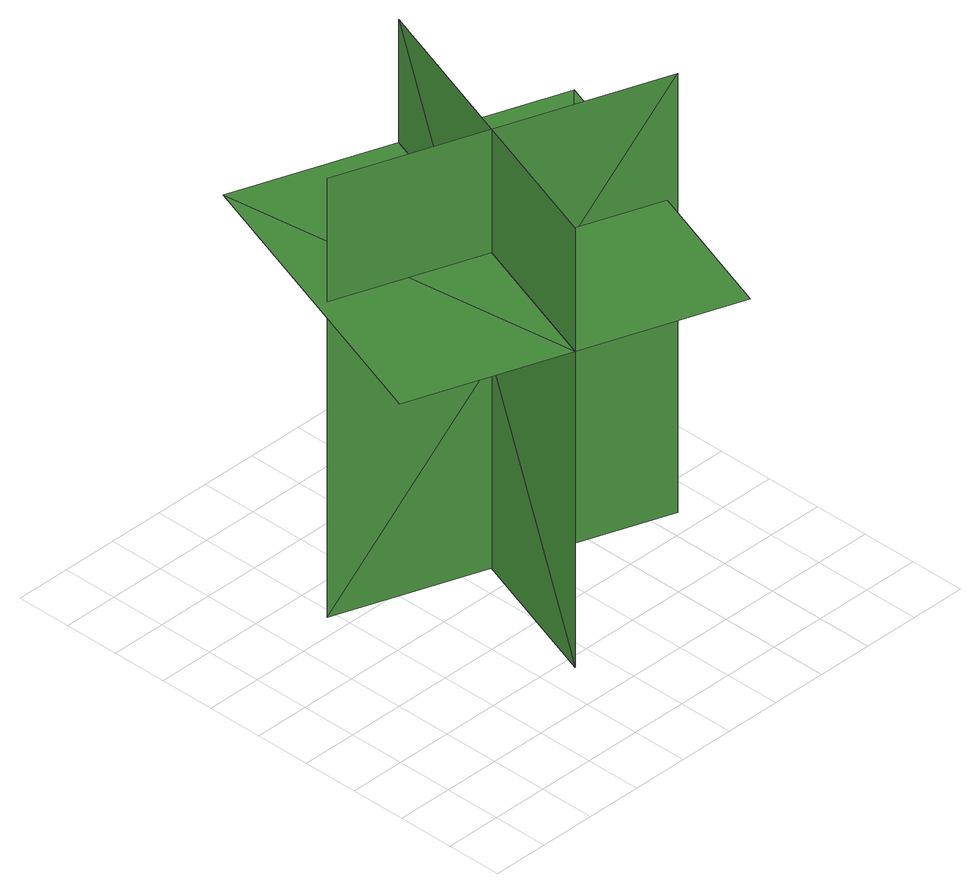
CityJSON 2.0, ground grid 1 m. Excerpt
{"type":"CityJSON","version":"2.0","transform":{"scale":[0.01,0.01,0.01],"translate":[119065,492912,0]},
"CityObjects":{
"tree1":{"type":"SolitaryVegetationObject","geometry":[{"type":"MultiSurface","lod":"1","boundaries":[[[0,1,2]],[[0,2,3]],[[4,5,6]],[[4,6,7]],[[8,9,10]],[[8,10,11]],[[8,11,12]],[[8,12,13]]]}]}
},
"vertices":[
[187,534,70],[744,340,70],[744,340,891],[187,534,891],[356,179,70],[550,736,70],[550,736,891],[356,179,891],[356,179,661],[634,82,661],[829,639,661],[550,736,661],[271,833,661],[77,276,661]
]}
